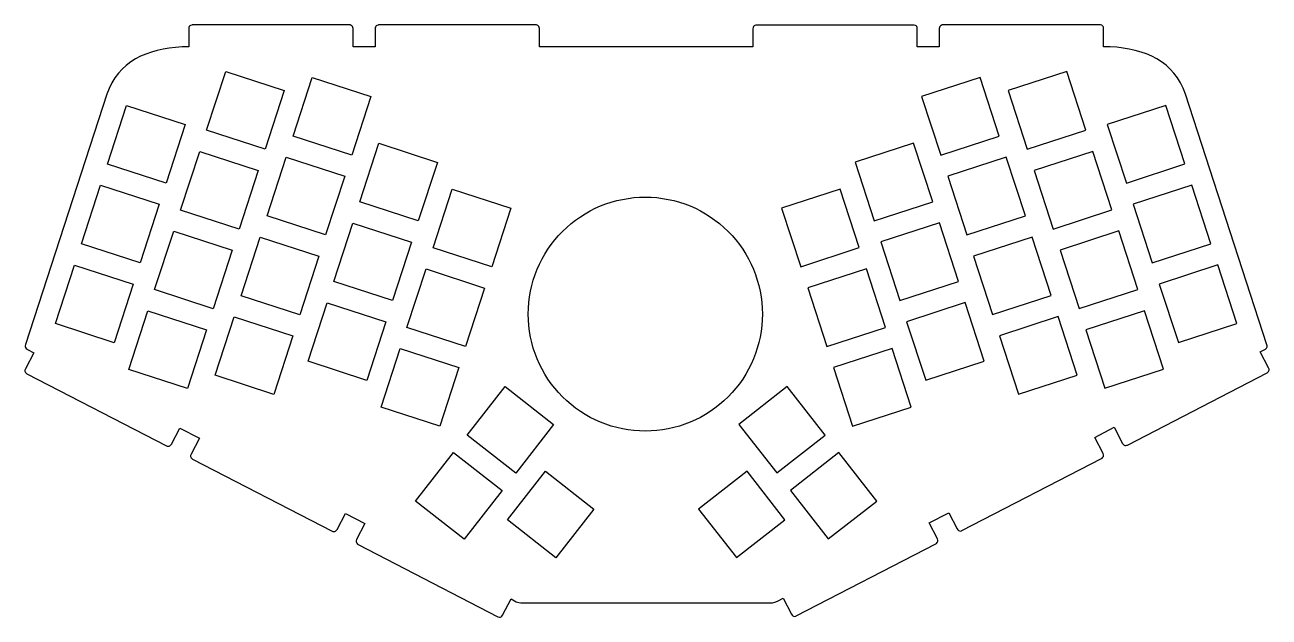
# Model space of a CAD drawing. Extents: x 67 to 349, y -205 to -71.
import ezdxf

# ---------------------------------------------------------------- set-up
doc = ezdxf.new("R2010")
doc.units = 0
doc.layers.get('0').update_dxf_attribs({"linetype": 'CONTINUOUS'})

msp = doc.modelspace()

# ---------------------------------------------------------------- linework, layer by layer
at = {"color": 7}
for points in [[(106.398314, -164.408541), (104.502712, -168.071983), (104.407716, -168.335381), (104.393238, -168.561695), (104.438704, -168.751433), (104.523286, -168.905357), (104.724454, -169.108303), (104.829102, -169.175105), (136.566148, -185.581981), (136.680956, -185.628717), (136.962896, -185.675707), (137.137394, -185.655641), (137.318496, -185.582997), (137.495026, -185.440757), (137.655046, -185.210633), (139.558014, -181.532713), (144.0053, -183.828111), (142.109952, -187.491553), (142.014702, -187.754951), (142.000224, -187.981265), (142.045944, -188.171003), (142.130272, -188.324927), (142.33144, -188.527873), (142.436088, -188.594421), (174.173388, -205.001297), (174.287942, -205.048287), (174.570136, -205.095277), (174.744634, -205.074957), (174.925736, -205.002567), (175.102012, -204.860327), (175.262032, -204.630203), (177.165254, -200.952537), (178.355244, -201.600745), (178.954684, -201.801405), (179.392834, -201.877605), (179.753006, -201.873541), (207.868266, -201.884971), (236.059472, -201.858555), (236.539786, -201.812073), (237.055152, -201.686851), (237.678214, -201.434883), (238.946182, -200.790993), (240.841784, -204.454181), (241.001804, -204.684305), (241.178334, -204.826545), (241.359436, -204.899189), (241.533934, -204.919255), (241.815874, -204.872265), (241.930682, -204.825529), (273.66722, -188.418653), (273.77136, -188.351851), (273.97456, -188.149159), (274.05838, -187.994981), (274.1041, -187.805243), (274.08886, -187.578929), (273.99488, -187.315785), (272.10512, -183.666567), (276.57044, -181.389203), (278.47544, -185.066869), (278.63546, -185.296993), (278.81072, -185.439233), (278.99106, -185.511623), (279.16632, -185.531943), (279.44826, -185.484953), (279.56256, -185.437963), (311.29986, -169.031087), (311.404, -168.964539), (311.6072, -168.761593), (311.69102, -168.607669), (311.73674, -168.417931), (311.7215, -168.191617), (311.62752, -167.928219), (309.73014, -164.264777), (314.18276, -161.958711), (316.0776, -165.622153), (316.23762, -165.852023), (316.41542, -165.994517), (316.59576, -166.066907), (316.77102, -166.086973), (317.05296, -166.039983), (317.16726, -165.993247), (348.90456, -149.586371), (349.0087, -149.519823), (349.20936, -149.316877), (349.29318, -149.162953), (349.3389, -148.972961), (349.3262, -148.746901), (349.22968, -148.483503), (347.33484, -144.818537), (348.49308, -144.217827), (348.5769, -144.155597), (348.74454, -143.971701), (348.82328, -143.836065), (348.87662, -143.672235), (348.88932, -143.480719), (348.84868, -143.261771), (330.32954, -86.282459), (329.81392, -84.936259), (329.20686, -83.696485), (328.5109, -82.556279), (327.72858, -81.512339), (326.86752, -80.562125), (325.9328, -79.706145), (324.92188, -78.936525), (323.84492, -78.253265), (322.70192, -77.654079), (321.50304, -77.133125), (320.2432, -76.691165), (318.9351, -76.320579), (317.57874, -76.020859), (316.17666, -75.789719), (314.73902, -75.624365), (313.26328, -75.520479), (311.75452, -75.482379), (311.75198, -71.357165), (311.71642, -71.079543), (311.62498, -70.871771), (311.49798, -70.724197), (311.35066, -70.626153), (311.07888, -70.538523), (310.95696, -70.527347), (275.22932, -70.535475), (275.10486, -70.546397), (274.83308, -70.634281), (274.6883, -70.732325), (274.5613, -70.879899), (274.46986, -71.087417), (274.43176, -71.365293), (274.43176, -75.493301), (269.42542, -75.525051), (269.42288, -71.397043), (269.38732, -71.119421), (269.29588, -70.911903), (269.16888, -70.764329), (269.0241, -70.666285), (268.74978, -70.578401), (268.62786, -70.567479), (232.90022, -70.575353), (232.776776, -70.586529), (232.504742, -70.674413), (232.3592, -70.772457), (232.231438, -70.920031), (232.140252, -71.127549), (232.103676, -71.405171), (232.103676, -75.533179), (183.626506, -75.494825), (183.626252, -71.366817), (183.58993, -71.089195), (183.498744, -70.881677), (183.371236, -70.734103), (183.22544, -70.636059), (182.953406, -70.548175), (182.829962, -70.537253), (147.102576, -70.545127), (146.979132, -70.556303), (146.707098, -70.643933), (146.561556, -70.742231), (146.433794, -70.889805), (146.342608, -71.097323), (146.306032, -71.374945), (146.306032, -75.502953), (141.293342, -75.494825), (141.293342, -71.366817), (141.256766, -71.089195), (141.16558, -70.881677), (141.038072, -70.734103), (140.892276, -70.636059), (140.620242, -70.548429), (140.496798, -70.537253), (104.769412, -70.545127), (104.645968, -70.556303), (104.374188, -70.644187), (104.228392, -70.742231), (104.10063, -70.889805), (104.009444, -71.097323), (103.973122, -71.374945), (103.972868, -75.502953), (102.472236, -75.535465), (100.996496, -75.639859), (99.558856, -75.804705), (98.156776, -76.035845), (96.800416, -76.335819), (95.492316, -76.706659), (94.232476, -77.148365), (93.033596, -77.669319), (91.890596, -78.268505), (90.813636, -78.951765), (89.802716, -79.721639), (88.867996, -80.577619), (88.00719, -81.527579), (87.224616, -82.571265), (86.528656, -83.711725), (85.92185, -84.951499), (85.405976, -86.297445), (66.933572, -143.140359), (66.858388, -143.419505), (66.865246, -143.659281), (66.932048, -143.860195), (67.036442, -144.023263), (67.269614, -144.237385), (67.386962, -144.307743), (68.76923, -145.021483), (66.873882, -148.684925), (66.778632, -148.948323), (66.764154, -149.174637), (66.80962, -149.364375), (66.894202, -149.518299), (67.09537, -149.721245), (67.200018, -149.787793), (98.937318, -166.194669), (99.051872, -166.241659), (99.333812, -166.288649), (99.50831, -166.268329), (99.689666, -166.195939), (99.865942, -166.053445), (100.025962, -165.823575), (101.934518, -162.131177)], [(108.041186, -94.433319), (112.366806, -81.120925), (125.678946, -85.446545), (121.353326, -98.758685)], [(307.6956, -94.417825), (303.36998, -81.105685), (290.05784, -85.431305), (294.38346, -98.743699)], [(145.315686, -86.818145), (140.990066, -100.130285), (127.677926, -95.804919), (132.003292, -82.492779)], [(270.4211, -86.802905), (274.74672, -100.115045), (288.05886, -95.789679), (283.73324, -82.477285)], [(85.503766, -102.147045), (89.829386, -88.832365), (103.141526, -93.158239), (98.815906, -106.472665)], [(330.23302, -102.132059), (325.9074, -88.817125), (312.59526, -93.142745), (316.92088, -106.457679)], [(147.126452, -97.435345), (160.438846, -101.760965), (156.113226, -115.073105), (142.800832, -110.747485)], [(255.29794, -101.745725), (259.62356, -115.057865), (272.9357, -110.732245), (268.61008, -97.420359)], [(106.463846, -99.287005), (119.775986, -103.612625), (115.450366, -116.925019), (102.138226, -112.599399)], [(121.757186, -113.909785), (126.080266, -100.597899), (139.394946, -104.923265), (135.069326, -118.235405)], [(293.9796, -113.894545), (289.65652, -100.582659), (276.34184, -104.908025), (280.66746, -118.220419)], [(309.27294, -99.272019), (295.9608, -103.597385), (300.28642, -116.909779), (313.59856, -112.583905)], [(83.967066, -106.958059), (97.279206, -111.283425), (92.953586, -124.598105), (79.641446, -120.272485)], [(331.76972, -106.942819), (318.45758, -111.268185), (322.7832, -124.582865), (336.09534, -120.257245)], [(172.775626, -125.482025), (159.463486, -121.156405), (163.789106, -107.841725), (177.101246, -112.167345)], [(234.224576, -137.561757), (234.127294, -138.871381), (233.966004, -140.169575), (233.741722, -141.454815), (233.455464, -142.724307), (233.107992, -143.976273), (232.700322, -145.208427), (232.23347, -146.418229), (231.707944, -147.604155), (231.125014, -148.763665), (230.485442, -149.894473), (229.790244, -150.994801), (229.039928, -152.061855), (228.236018, -153.094111), (227.379022, -154.089029), (226.469702, -155.044323), (225.514408, -155.953389), (224.51949, -156.810639), (223.487488, -157.614549), (222.42018, -158.364611), (221.320106, -159.060063), (220.189044, -159.699635), (219.029788, -160.282565), (217.843862, -160.807837), (216.633806, -161.274943), (215.401652, -161.682613), (214.149686, -162.030085), (212.880194, -162.316343), (211.595208, -162.540625), (210.29676, -162.701661), (208.98739, -162.799197), (207.668876, -162.831963), (206.350362, -162.799197), (205.040992, -162.701661), (203.742544, -162.540625), (202.457558, -162.316343), (201.187812, -162.030085), (199.935846, -161.682613), (198.703946, -161.274943), (197.49389, -160.807837), (196.307964, -160.282565), (195.148454, -159.699635), (194.017646, -159.060063), (192.917572, -158.364611), (191.850264, -157.614549), (190.818262, -156.810639), (189.823344, -155.953389), (188.867796, -155.044323), (187.95873, -154.089029), (187.101734, -153.094111), (186.29757, -152.061855), (185.547508, -150.994801), (184.852056, -149.894473), (184.212484, -148.763665), (183.629554, -147.604155), (183.104282, -146.418229), (182.637176, -145.208427), (182.229506, -143.976273), (181.882288, -142.724307), (181.59603, -141.454815), (181.371748, -140.169575), (181.210458, -138.871381), (181.112922, -137.561757), (181.08041, -136.243243), (181.112922, -134.924983), (181.210458, -133.615359), (181.371748, -132.316911), (181.59603, -131.031925), (181.882288, -129.762433), (182.229506, -128.510467), (182.637176, -127.278313), (183.104282, -126.068257), (183.629554, -124.882585), (184.212484, -123.723075), (184.852056, -122.592267), (185.547508, -121.491939), (186.29757, -120.424885), (187.101734, -119.392629), (187.95873, -118.397711), (188.867796, -117.442417), (189.823344, -116.533351), (190.818262, -115.676101), (191.850264, -114.872191), (192.917572, -114.122129), (194.017646, -113.426677), (195.148454, -112.787105), (196.307964, -112.204175), (197.49389, -111.678649), (198.703946, -111.211797), (199.935846, -110.804127), (201.187812, -110.456655), (202.457558, -110.170397), (203.742544, -109.946115), (205.040992, -109.784825), (206.350362, -109.687543), (207.668876, -109.654777), (208.98739, -109.687543), (210.29676, -109.784825), (211.595208, -109.946115), (212.880194, -110.170397), (214.149686, -110.456655), (215.401652, -110.804127), (216.633806, -111.211797), (217.843862, -111.678649), (219.029788, -112.204175), (220.189044, -112.787105), (221.320106, -113.426677), (222.42018, -114.122129), (223.487488, -114.872191), (224.51949, -115.676101), (225.514408, -116.533351), (226.469702, -117.442417), (227.379022, -118.397711), (228.236018, -119.392629), (229.039928, -120.424885), (229.790244, -121.491939), (230.485442, -122.592267), (231.125014, -123.723075), (231.707944, -124.882585), (232.23347, -126.068257), (232.700322, -127.278313), (233.107992, -128.510467), (233.455464, -129.762433), (233.741722, -131.031925), (233.966004, -132.316911), (234.127294, -133.615359), (234.224576, -134.924983), (234.257342, -136.243243), (234.257342, -136.243243)], [(242.960906, -125.466785), (256.2733, -121.141165), (251.947426, -107.826485), (238.635286, -112.152105)], [(141.254226, -115.545545), (154.568906, -119.871165), (150.243286, -133.183305), (136.928606, -128.857685)], [(274.48256, -115.530305), (261.16788, -119.856179), (265.4935, -133.168065), (278.80818, -128.842445)], [(109.547152, -135.009819), (96.235266, -130.683945), (100.560886, -117.372059), (113.873026, -121.697679)], [(306.18938, -134.994325), (319.50152, -130.668959), (315.1759, -117.356565), (301.86376, -121.682185)], [(129.186686, -136.383705), (115.871752, -132.058339), (120.197626, -118.743405), (133.512306, -123.069025)], [(286.5501, -136.368719), (299.86478, -132.042845), (295.53916, -118.728419), (282.22448, -123.054039)], [(87.007192, -142.736499), (73.695306, -138.410625), (78.020672, -125.096199), (91.333066, -129.421819)], [(171.177966, -130.315645), (166.852346, -143.627785), (153.540206, -139.302165), (157.865826, -125.990025)], [(244.558566, -130.300659), (248.884186, -143.612545), (262.19658, -139.287179), (257.87096, -125.974785)], [(328.72934, -142.721005), (342.04148, -138.395385), (337.71586, -125.080959), (324.40372, -129.406325)], [(108.015786, -139.810165), (103.690166, -153.122305), (90.375486, -148.796685), (94.701106, -135.484545)], [(144.396206, -151.301125), (131.084066, -146.975505), (135.409686, -133.660825), (148.721572, -137.986699)], [(271.34058, -151.285885), (284.65272, -146.960519), (280.3271, -133.645585), (267.01496, -137.971205)], [(307.721, -139.795179), (312.04662, -153.107319), (325.3613, -148.781699), (321.03568, -135.469559)], [(127.632206, -141.163985), (123.306586, -154.476125), (109.994446, -150.150505), (114.320066, -136.838365)], [(288.10458, -141.148745), (292.4302, -154.461139), (305.74234, -150.135265), (301.41672, -136.823125)], [(165.328346, -148.402985), (161.002472, -161.717665), (147.688046, -157.392045), (152.013412, -144.077619)], [(250.408186, -148.387999), (254.73406, -161.702425), (268.04874, -157.376805), (263.72312, -144.062125)], [(167.200072, -163.737219), (175.821086, -152.703205), (186.854592, -161.321425), (178.234086, -172.355185)], [(248.536206, -163.721725), (239.915446, -152.687965), (228.881686, -161.306185), (237.502446, -172.339945)], [(175.132746, -176.315045), (166.511986, -187.349059), (155.478226, -178.730585), (164.098986, -167.696825)], [(240.603786, -176.299805), (249.224546, -187.333565), (260.25856, -178.715345), (251.637546, -167.681585)], [(176.346866, -182.972385), (184.967626, -171.938879), (196.001132, -180.559385), (187.380626, -191.593145)], [(239.389666, -182.957145), (230.768906, -171.923385), (219.735146, -180.544145), (228.355906, -191.577905)]]:
    msp.add_lwpolyline(points, close=True, dxfattribs=at)

doc.saveas('drawing.dxf')
